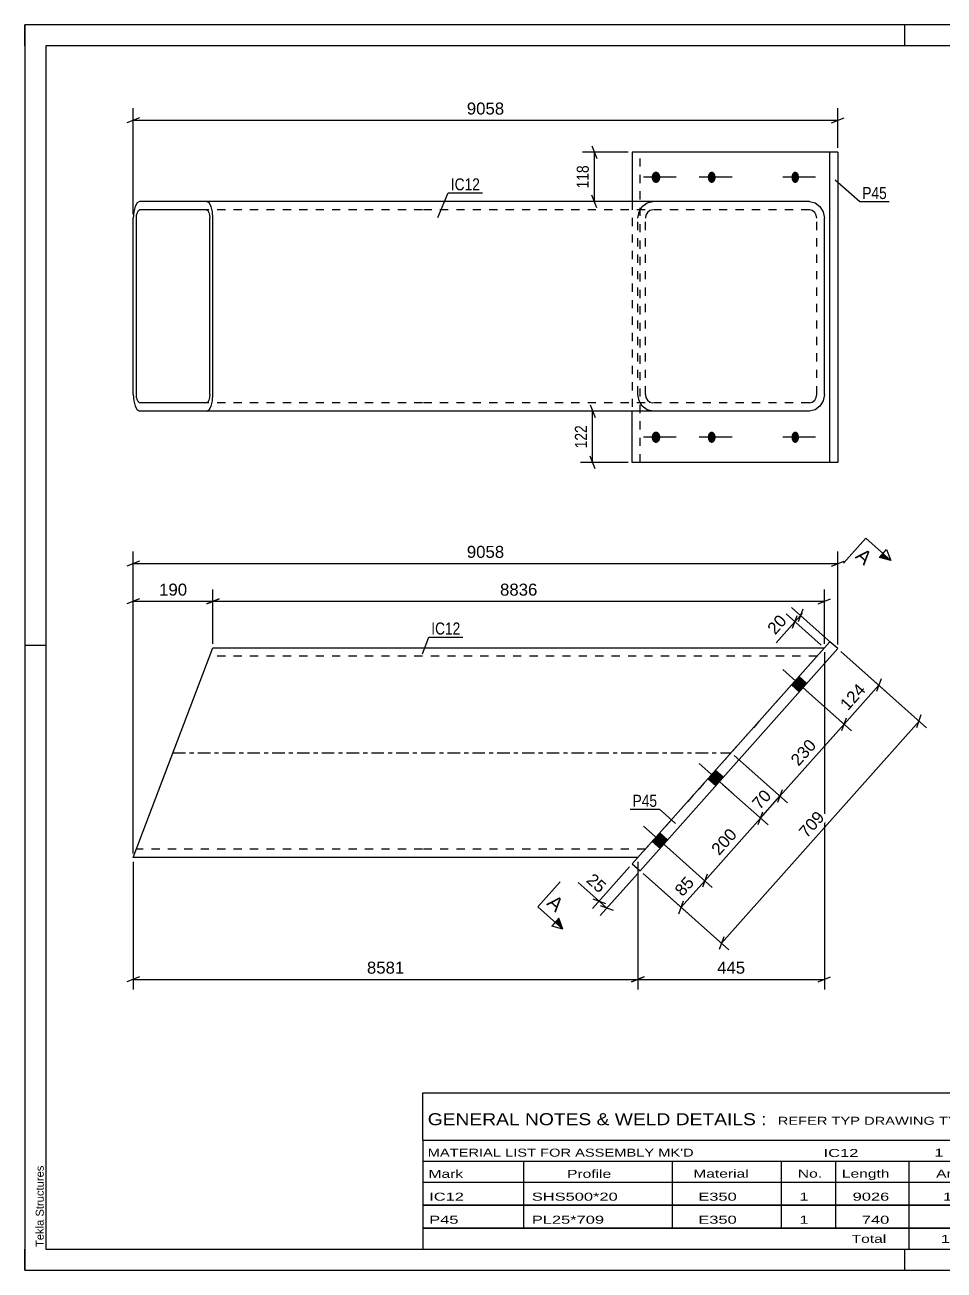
# Model space of a CAD drawing. Header units: millimetres. Extents: x 0 to 420, y 0 to 297.
# Drawn here: x 0 to 219.4, y 0 to 297 of the extents above; entities that cross this region are included whole.
import ezdxf

# ---------------------------------------------------------------- set-up
doc = ezdxf.new("R2010")
doc.units = ezdxf.units.MM
doc.linetypes.add('DXK_LINE_DOT2', pattern=[3.9198, 1.9599, -1.9599])
doc.linetypes.add('DXK_LINE_DOT3', pattern=[5.9187, 2.979, -0.9799, 0.9799, -0.9799])
doc.styles.add('Arial', font='ARIAL.TTF', dxfattribs={"height": 0.2})
doc.styles.add('Arial Narrow', font='ARIALN.TTF', dxfattribs={"height": 0.2})

# ---------------------------------------------------------------- blocks, each defined once
blk = doc.blocks.new('Unknown-762328305-1128')
at = {"color": 5, "linetype": 'Continuous'}
for p, q in [((420, 297), (0, 297)), ((0, 297), (0, 0)), ((0, 292), (0, 297)), ((210, 292), (210, 297)), ((415, 292), (5, 292)), ((5, 292), (5, 5)), ((5, 149), (0, 149)), ((0, 0), (0, 5)), ((5, 5), (415, 5)), ((210, 0), (210, 5)), ((0, 0), (420, 0))]:
    blk.add_line(p, q, dxfattribs=at)
at = {"color": 174, "linetype": 'Continuous', "style": 'Arial'}
blk.add_text('Tekla Structures', height=1.9102, rotation=90, dxfattribs=at).set_placement((4.5, 5.5))
blk = doc.blocks.new('Bolt-762328305-1296 - 1284')
at = {"linetype": 'Continuous'}
for points in [[(184.78, 141.61), (182.98, 139.59), (184.85, 137.93), (186.65, 139.95)], [(164.83, 119.2), (163.04, 117.18), (164.9, 115.52), (166.7, 117.54)], [(151.54, 104.26), (149.74, 102.24), (151.61, 100.58), (153.4, 102.6)]]:
    blk.add_hatch(color=1, dxfattribs=at).paths.add_polyline_path(points)
at = {"color": 1, "linetype": 'Continuous'}
for p, q in [((188.74, 136.28), (180.89, 143.26)), ((184.85, 137.93), (182.98, 139.59)), ((186.65, 139.95), (184.78, 141.61)), ((168.79, 113.87), (160.95, 120.85)), ((166.7, 117.54), (164.83, 119.2)), ((164.9, 115.52), (163.04, 117.18)), ((155.49, 98.93), (147.65, 105.91)), ((153.4, 102.6), (151.54, 104.26)), ((151.61, 100.58), (149.74, 102.24))]:
    blk.add_line(p, q, dxfattribs=at)
blk = doc.blocks.new('Part-762328305-1290 - 1284')
at = {"color": 2, "linetype": 'Continuous'}
for p, q in [((192.15, 149.89), (144.99, 96.9)), ((194.02, 148.23), (192.15, 149.89)), ((146.85, 95.24), (194.02, 148.23)), ((144.99, 96.9), (146.85, 95.24))]:
    blk.add_line(p, q, dxfattribs=at)
blk = doc.blocks.new('Part-762328305-1295 - 1284')
at = {"color": 2, "linetype": 'Continuous'}
for p, q in [((25.86, 98.4), (44.89, 148.4)), ((44.89, 148.4), (94.89, 148.4)), ((94.99, 148.4), (190.82, 148.4)), ((94.89, 98.4), (25.86, 98.4)), ((146.32, 98.4), (94.99, 98.4))]:
    blk.add_line(p, q, dxfattribs=at)
at = {"color": 7, "linetype": 'DXK_LINE_DOT2'}
for p, q in [((94.89, 146.4), (44.12, 146.4)), ((189.04, 146.4), (94.99, 146.4)), ((190.82, 148.4), (146.32, 98.4)), ((94.89, 100.4), (26.62, 100.4)), ((148.1, 100.4), (94.99, 100.4))]:
    blk.add_line(p, q, dxfattribs=at)
at = {"color": 7, "linetype": 'DXK_LINE_DOT3'}
for p, q in [((35.37, 123.4), (94.89, 123.4)), ((94.99, 123.4), (168.57, 123.4))]:
    blk.add_line(p, q, dxfattribs=at)
blk = doc.blocks.new('Bolt-762328305-1297 - 1284')
at = {"linetype": 'Continuous'}
for points in [[(184.78, 141.61), (182.98, 139.59), (184.85, 137.93), (186.65, 139.95)], [(164.83, 119.2), (163.04, 117.18), (164.9, 115.52), (166.7, 117.54)], [(151.54, 104.26), (149.74, 102.24), (151.61, 100.58), (153.4, 102.6)]]:
    blk.add_hatch(color=1, dxfattribs=at).paths.add_polyline_path(points)
at = {"color": 1, "linetype": 'Continuous'}
for p, q in [((188.74, 136.28), (180.89, 143.26)), ((184.85, 137.93), (182.98, 139.59)), ((186.65, 139.95), (184.78, 141.61)), ((168.79, 113.87), (160.95, 120.85)), ((166.7, 117.54), (164.83, 119.2)), ((164.9, 115.52), (163.04, 117.18)), ((155.49, 98.93), (147.65, 105.91)), ((153.4, 102.6), (151.54, 104.26)), ((151.61, 100.58), (149.74, 102.24))]:
    blk.add_line(p, q, dxfattribs=at)
blk = doc.blocks.new('Bolt-762328305-1253 - 1219')
at = {"linetype": 'Continuous'}
for points in [[(151.67, 260.65), (151.65, 260.37), (151.58, 260.1), (151.47, 259.86), (151.33, 259.65), (151.16, 259.48), (150.96, 259.37), (150.75, 259.31), (150.53, 259.31), (150.32, 259.37), (150.12, 259.48), (149.94, 259.65), (149.8, 259.86), (149.69, 260.1), (149.62, 260.37), (149.6, 260.65), (149.62, 260.93), (149.69, 261.2), (149.8, 261.44), (149.94, 261.65), (150.12, 261.82), (150.32, 261.93), (150.53, 261.99), (150.75, 261.99), (150.96, 261.93), (151.16, 261.82), (151.33, 261.65), (151.47, 261.44), (151.58, 261.2), (151.65, 260.93)], [(164.87, 260.65), (164.85, 260.37), (164.79, 260.1), (164.69, 259.86), (164.56, 259.65), (164.4, 259.48), (164.22, 259.37), (164.03, 259.31), (163.84, 259.31), (163.65, 259.37), (163.47, 259.48), (163.31, 259.65), (163.18, 259.86), (163.08, 260.1), (163.02, 260.37), (163, 260.65), (163.02, 260.93), (163.08, 261.2), (163.18, 261.44), (163.31, 261.65), (163.47, 261.82), (163.65, 261.93), (163.84, 261.99), (164.03, 261.99), (164.22, 261.93), (164.4, 261.82), (164.56, 261.65), (164.69, 261.44), (164.79, 261.2), (164.85, 260.93)], [(184.78, 260.65), (184.76, 260.37), (184.7, 260.1), (184.61, 259.86), (184.48, 259.65), (184.33, 259.48), (184.16, 259.37), (183.97, 259.31), (183.79, 259.31), (183.6, 259.37), (183.43, 259.48), (183.28, 259.65), (183.15, 259.86), (183.06, 260.1), (183, 260.37), (182.98, 260.65), (183, 260.93), (183.06, 261.2), (183.15, 261.44), (183.28, 261.65), (183.43, 261.82), (183.6, 261.93), (183.79, 261.99), (183.97, 261.99), (184.16, 261.93), (184.33, 261.82), (184.48, 261.65), (184.61, 261.44), (184.7, 261.2), (184.76, 260.93)]]:
    blk.add_hatch(color=1, dxfattribs=at).paths.add_polyline_path(points)
at = {"color": 1, "linetype": 'Continuous'}
for p, q in [((155.49, 260.65), (147.65, 260.65)), ((168.79, 260.65), (160.95, 260.65)), ((188.74, 260.65), (180.89, 260.65))]:
    blk.add_line(p, q, dxfattribs=at)
blk = doc.blocks.new('Part-762328305-1237 - 1219')
at = {"color": 2, "linetype": 'Continuous'}
for p, q in [((144.99, 266.65), (144.99, 254.88)), ((192.15, 266.65), (144.99, 266.65)), ((194.02, 266.65), (192.15, 266.65)), ((192.15, 192.65), (192.15, 266.65)), ((194.02, 266.65), (194.02, 192.65)), ((144.99, 192.65), (144.99, 204.88)), ((194.02, 192.65), (144.99, 192.65))]:
    blk.add_line(p, q, dxfattribs=at)
at = {"color": 7, "linetype": 'DXK_LINE_DOT2'}
for p, q in [((146.85, 192.65), (146.85, 266.65)), ((144.99, 254.88), (144.99, 204.88))]:
    blk.add_line(p, q, dxfattribs=at)
blk = doc.blocks.new('Part-762328305-1252 - 1219')
at = {"color": 2, "linetype": 'Continuous'}
for p, q in [((26.3, 253.7), (25.97, 252.41)), ((26.8, 254.57), (26.3, 253.7)), ((27.38, 254.88), (26.8, 254.57)), ((26.84, 252.29), (27.09, 252.72)), ((27.09, 252.72), (27.38, 252.88)), ((94.89, 254.88), (27.38, 254.88)), ((43.36, 252.88), (27.38, 252.88)), ((43.95, 254.57), (43.36, 254.88)), ((43.36, 252.88), (43.66, 252.72)), ((43.66, 252.72), (43.9, 252.29)), ((44.44, 253.7), (43.95, 254.57)), ((44.77, 252.41), (44.44, 253.7)), ((187.26, 254.88), (94.99, 254.88)), ((187.26, 254.88), (188.62, 254.57)), ((188.62, 254.57), (189.78, 253.7)), ((189.78, 253.7), (190.55, 252.41)), ((25.97, 252.41), (25.86, 250.88)), ((25.86, 208.88), (25.86, 250.88)), ((26.62, 250.88), (26.68, 251.64)), ((26.62, 208.88), (26.62, 250.88)), ((26.68, 251.64), (26.84, 252.29)), ((43.9, 252.29), (44.07, 251.64)), ((44.07, 251.64), (44.12, 250.88)), ((44.12, 208.88), (44.12, 250.88)), ((44.89, 250.88), (44.77, 252.41)), ((44.89, 208.88), (44.89, 250.88)), ((190.55, 252.41), (190.82, 250.88)), ((190.82, 208.88), (190.82, 250.88)), ((25.86, 208.88), (25.97, 207.35)), ((26.68, 208.11), (26.62, 208.88)), ((26.84, 207.46), (26.68, 208.11)), ((44.07, 208.11), (43.9, 207.46)), ((44.12, 208.88), (44.07, 208.11)), ((44.77, 207.35), (44.89, 208.88)), ((190.82, 208.88), (190.55, 207.35)), ((25.97, 207.35), (26.3, 206.05)), ((26.3, 206.05), (26.8, 205.18)), ((26.8, 205.18), (27.38, 204.88)), ((27.09, 207.03), (26.84, 207.46)), ((27.38, 206.88), (27.09, 207.03)), ((43.36, 206.88), (27.38, 206.88)), ((43.66, 207.03), (43.36, 206.88)), ((43.36, 204.88), (43.95, 205.18)), ((43.9, 207.46), (43.66, 207.03)), ((43.95, 205.18), (44.44, 206.05)), ((44.44, 206.05), (44.77, 207.35)), ((188.62, 205.18), (187.26, 204.88)), ((189.78, 206.05), (188.62, 205.18)), ((190.55, 207.35), (189.78, 206.05)), ((94.89, 204.88), (27.38, 204.88)), ((187.26, 204.88), (94.99, 204.88))]:
    blk.add_line(p, q, dxfattribs=at)
at = {"color": 7, "linetype": 'DXK_LINE_DOT2'}
for p, q in [((94.89, 252.88), (43.36, 252.88)), ((187.26, 252.88), (94.99, 252.88)), ((146.59, 252.41), (147.36, 253.7)), ((147.36, 253.7), (148.51, 254.57)), ((148.51, 254.57), (149.88, 254.88)), ((149.19, 252.72), (148.62, 252.29)), ((149.88, 252.88), (149.19, 252.72)), ((187.94, 252.72), (187.26, 252.88)), ((188.52, 252.29), (187.94, 252.72)), ((146.32, 250.88), (146.59, 252.41)), ((146.32, 208.88), (146.32, 250.88)), ((148.23, 251.64), (148.1, 250.88)), ((148.1, 208.88), (148.1, 250.88)), ((148.62, 252.29), (148.23, 251.64)), ((188.9, 251.64), (188.52, 252.29)), ((189.04, 250.88), (188.9, 251.64)), ((189.04, 208.88), (189.04, 250.88)), ((146.59, 207.35), (146.32, 208.88)), ((148.1, 208.88), (148.23, 208.11)), ((148.23, 208.11), (148.62, 207.46)), ((188.52, 207.46), (188.9, 208.11)), ((188.9, 208.11), (189.04, 208.88)), ((94.89, 206.88), (43.36, 206.88)), ((187.26, 206.88), (94.99, 206.88)), ((147.36, 206.05), (146.59, 207.35)), ((148.51, 205.18), (147.36, 206.05)), ((149.88, 204.88), (148.51, 205.18)), ((148.62, 207.46), (149.19, 207.03)), ((149.19, 207.03), (149.88, 206.88)), ((187.26, 206.88), (187.94, 207.03)), ((187.94, 207.03), (188.52, 207.46))]:
    blk.add_line(p, q, dxfattribs=at)
blk = doc.blocks.new('Bolt-762328305-1254 - 1219')
at = {"linetype": 'Continuous'}
for points in [[(151.67, 198.65), (151.65, 198.37), (151.58, 198.1), (151.47, 197.86), (151.33, 197.65), (151.16, 197.48), (150.96, 197.37), (150.75, 197.31), (150.53, 197.31), (150.32, 197.37), (150.12, 197.48), (149.94, 197.65), (149.8, 197.86), (149.69, 198.1), (149.62, 198.37), (149.6, 198.65), (149.62, 198.93), (149.69, 199.2), (149.8, 199.44), (149.94, 199.65), (150.12, 199.82), (150.32, 199.93), (150.53, 199.99), (150.75, 199.99), (150.96, 199.93), (151.16, 199.82), (151.33, 199.65), (151.47, 199.44), (151.58, 199.2), (151.65, 198.93)], [(164.87, 198.65), (164.85, 198.37), (164.79, 198.1), (164.69, 197.86), (164.56, 197.65), (164.4, 197.48), (164.22, 197.37), (164.03, 197.31), (163.84, 197.31), (163.65, 197.37), (163.47, 197.48), (163.31, 197.65), (163.18, 197.86), (163.08, 198.1), (163.02, 198.37), (163, 198.65), (163.02, 198.93), (163.08, 199.2), (163.18, 199.44), (163.31, 199.65), (163.47, 199.82), (163.65, 199.93), (163.84, 199.99), (164.03, 199.99), (164.22, 199.93), (164.4, 199.82), (164.56, 199.65), (164.69, 199.44), (164.79, 199.2), (164.85, 198.93)], [(184.78, 198.65), (184.76, 198.37), (184.7, 198.1), (184.61, 197.86), (184.48, 197.65), (184.33, 197.48), (184.16, 197.37), (183.97, 197.31), (183.79, 197.31), (183.6, 197.37), (183.43, 197.48), (183.28, 197.65), (183.15, 197.86), (183.06, 198.1), (183, 198.37), (182.98, 198.65), (183, 198.93), (183.06, 199.2), (183.15, 199.44), (183.28, 199.65), (183.43, 199.82), (183.6, 199.93), (183.79, 199.99), (183.97, 199.99), (184.16, 199.93), (184.33, 199.82), (184.48, 199.65), (184.61, 199.44), (184.7, 199.2), (184.76, 198.93)]]:
    blk.add_hatch(color=1, dxfattribs=at).paths.add_polyline_path(points)
at = {"color": 1, "linetype": 'Continuous'}
for p, q in [((155.49, 198.65), (147.65, 198.65)), ((168.79, 198.65), (160.95, 198.65)), ((188.74, 198.65), (180.89, 198.65))]:
    blk.add_line(p, q, dxfattribs=at)
blk = doc.blocks.new('StraightDimension-762328305-4114 - 1284')
at = {"color": 7, "linetype": 'Continuous'}
for p, q in [((169.32, 122.73), (182.01, 111.43)), ((166.55, 115.86), (177.38, 106.23)), ((175.59, 107.82), (180.22, 113.03)), ((180.77, 114.55), (179.67, 111.51)), ((175.04, 106.3), (176.13, 109.34))]:
    blk.add_line(p, q, dxfattribs=at)
at = {"color": 0}
blk.add_wipeout([(179.22, 113.03), (176.08, 115.82), (172.33, 111.61), (175.46, 108.81)], dxfattribs=at)
at = {"color": 3, "style": 'Arial'}
blk.add_text('70', height=2.865, rotation=48.329, dxfattribs=at).set_placement((175.41, 109.66))
blk = doc.blocks.new('StraightDimension-762328305-1306 - 1284')
at = {"color": 7, "linetype": 'Continuous'}
for p, q in [((190.82, 147.4), (190.82, 66.95)), ((146.32, 97.4), (146.32, 66.95)), ((147.82, 69.95), (144.82, 68.75)), ((146.32, 69.35), (190.82, 69.35)), ((189.32, 68.75), (192.32, 69.95))]:
    blk.add_line(p, q, dxfattribs=at)
at = {"color": 0}
blk.add_wipeout([(172.5, 70.1), (172.5, 74.3), (164.63, 74.3), (164.63, 70.1)], dxfattribs=at)
at = {"color": 3, "style": 'Arial'}
blk.add_text('445', height=2.865, dxfattribs=at).set_placement((165.23, 70.7))
blk = doc.blocks.new('StraightDimension-762328305-1312 - 1284')
at = {"color": 7, "linetype": 'Continuous'}
for p, q in [((25.86, 97.4), (25.86, 66.95)), ((146.32, 97.4), (146.32, 66.95)), ((27.36, 69.95), (24.36, 68.75)), ((25.86, 69.35), (146.32, 69.35)), ((144.82, 68.75), (147.82, 69.95))]:
    blk.add_line(p, q, dxfattribs=at)
at = {"color": 0}
blk.add_wipeout([(91.13, 70.1), (91.13, 74.3), (81.04, 74.3), (81.04, 70.1)], dxfattribs=at)
at = {"color": 3, "style": 'Arial'}
blk.add_text('8581', height=2.865, dxfattribs=at).set_placement((81.64, 70.7))
blk = doc.blocks.new('StraightDimension-762328305-1321 - 1284')
at = {"color": 7, "linetype": 'Continuous'}
for p, q in [((25.86, 99.4), (25.86, 171.38)), ((194.02, 149.23), (194.02, 171.38)), ((27.36, 169.13), (24.36, 167.93)), ((25.86, 168.53), (194.02, 168.53)), ((192.52, 167.93), (195.52, 169.13))]:
    blk.add_line(p, q, dxfattribs=at)
at = {"color": 0}
blk.add_wipeout([(114.98, 169.28), (114.98, 173.48), (104.89, 173.48), (104.89, 169.28)], dxfattribs=at)
at = {"color": 3, "style": 'Arial'}
blk.add_text('9058', height=2.865, dxfattribs=at).set_placement((105.49, 169.88))
blk = doc.blocks.new('StraightDimension-762328305-1332 - 1284')
at = {"color": 7, "linetype": 'Continuous'}
for p, q in [((44.89, 149.4), (44.89, 162.37)), ((190.82, 149.4), (190.82, 162.37)), ((46.39, 160.12), (43.39, 158.92)), ((44.89, 159.52), (190.82, 159.52)), ((189.32, 158.92), (192.32, 160.12))]:
    blk.add_line(p, q, dxfattribs=at)
at = {"color": 0}
blk.add_wipeout([(122.9, 160.27), (122.9, 164.47), (112.81, 164.47), (112.81, 160.27)], dxfattribs=at)
at = {"color": 3, "style": 'Arial'}
blk.add_text('8836', height=2.865, dxfattribs=at).set_placement((113.41, 160.87))
blk = doc.blocks.new('StraightDimension-762328305-1343 - 1284')
at = {"color": 7, "linetype": 'Continuous'}
for p, q in [((25.86, 99.4), (25.86, 162.37)), ((44.89, 149.4), (44.89, 162.37)), ((27.36, 160.12), (24.36, 158.92)), ((25.86, 159.52), (44.89, 159.52)), ((43.39, 158.92), (46.39, 160.12))]:
    blk.add_line(p, q, dxfattribs=at)
at = {"color": 0}
blk.add_wipeout([(39.31, 160.27), (39.31, 164.47), (31.44, 164.47), (31.44, 160.27)], dxfattribs=at)
at = {"color": 3, "style": 'Arial'}
blk.add_text('190', height=2.865, dxfattribs=at).set_placement((32.04, 160.87))
blk = doc.blocks.new('StraightDimension-762328305-1429 - 1284')
at = {"color": 7, "linetype": 'Continuous'}
for p, q in [((144.32, 96.16), (135.48, 86.22)), ((146.19, 94.49), (137.35, 84.56)), ((135.55, 88.56), (138.59, 87.46)), ((137.07, 88.01), (138.94, 86.35)), ((140.46, 85.8), (137.42, 86.9))]:
    blk.add_line(p, q, dxfattribs=at)
at = {"color": 0}
blk.add_wipeout([(137.18, 88.92), (139.97, 92.06), (135.75, 95.82), (132.96, 92.68)], dxfattribs=at)
at = {"color": 7, "linetype": 'Continuous'}
blk.add_line((137.07, 88.01), (132.07, 92.47), dxfattribs=at)
blk.add_line((137.07, 88.01), (132.07, 92.47), dxfattribs=at)
at = {"color": 3, "style": 'Arial'}
blk.add_text('25', height=2.865, rotation=-41.6712, dxfattribs=at).set_placement((133.81, 92.73))
blk = doc.blocks.new('StraightDimension-762328305-1441 - 1284')
at = {"color": 7, "linetype": 'Continuous'}
for p, q in [((194.76, 147.56), (215.21, 129.37)), ((166.25, 77.97), (213.42, 130.96)), ((212.87, 129.44), (213.97, 132.48)), ((147.6, 94.58), (168.05, 76.38)), ((166.8, 79.49), (165.7, 76.45))]:
    blk.add_line(p, q, dxfattribs=at)
at = {"color": 0}
blk.add_wipeout([(191.89, 107.91), (188.75, 110.7), (183.52, 104.82), (186.66, 102.03)], dxfattribs=at)
at = {"color": 3, "style": 'Arial'}
blk.add_text('709', height=2.865, rotation=48.329, dxfattribs=at).set_placement((186.61, 102.87))
blk = doc.blocks.new('StraightDimension-762328305-1453 - 1284')
at = {"color": 7, "linetype": 'Continuous'}
for p, q in [((193.27, 148.89), (183, 158.04)), ((185.68, 157.66), (184.58, 154.62)), ((190.07, 149.06), (181.67, 156.54)), ((183.25, 153.13), (184.35, 156.17)), ((183.8, 154.65), (185.13, 156.14)), ((185.13, 156.14), (185.61, 156.68))]:
    blk.add_line(p, q, dxfattribs=at)
at = {"color": 0}
blk.add_wipeout([(182.89, 154.75), (179.75, 157.55), (176, 153.33), (179.13, 150.54)], dxfattribs=at)
at = {"color": 7, "linetype": 'Continuous'}
blk.add_line((183.8, 154.65), (179.34, 149.65), dxfattribs=at)
blk.add_line((183.8, 154.65), (179.34, 149.65), dxfattribs=at)
at = {"color": 3, "style": 'Arial'}
blk.add_text('20', height=2.865, rotation=48.329, dxfattribs=at).set_placement((179.08, 151.38))
blk = doc.blocks.new('StraightDimension-762328305-4112 - 1284')
at = {"color": 7, "linetype": 'Continuous'}
for p, q in [((194.76, 147.56), (205.59, 137.93)), ((204.35, 141.04), (203.25, 138)), ((186.5, 138.27), (197.32, 128.63)), ((195.53, 130.23), (203.8, 139.52)), ((194.98, 128.71), (196.08, 131.75))]:
    blk.add_line(p, q, dxfattribs=at)
at = {"color": 0}
blk.add_wipeout([(201.72, 138.31), (198.58, 141.11), (193.35, 135.23), (196.49, 132.43)], dxfattribs=at)
at = {"color": 3, "style": 'Arial'}
blk.add_text('124', height=2.865, rotation=48.329, dxfattribs=at).set_placement((196.44, 133.28))
blk = doc.blocks.new('StraightDimension-762328305-4113 - 1284')
at = {"color": 7, "linetype": 'Continuous'}
for p, q in [((186.5, 138.27), (197.32, 128.63)), ((194.98, 128.71), (196.08, 131.75)), ((180.22, 113.03), (195.53, 130.23)), ((169.32, 122.73), (182.01, 111.43)), ((180.77, 114.55), (179.67, 111.51))]:
    blk.add_line(p, q, dxfattribs=at)
at = {"color": 0}
blk.add_wipeout([(189.93, 125.07), (186.79, 127.86), (181.56, 121.98), (184.7, 119.19)], dxfattribs=at)
at = {"color": 3, "style": 'Arial'}
blk.add_text('230', height=2.865, rotation=48.329, dxfattribs=at).set_placement((184.65, 120.03))
blk = doc.blocks.new('StraightDimension-762328305-4115 - 1284')
at = {"color": 7, "linetype": 'Continuous'}
for p, q in [((166.55, 115.86), (177.38, 106.23)), ((162.29, 92.88), (175.59, 107.82)), ((175.04, 106.3), (176.13, 109.34)), ((153.25, 100.92), (164.08, 91.29)), ((162.84, 94.4), (161.74, 91.36))]:
    blk.add_line(p, q, dxfattribs=at)
at = {"color": 0}
blk.add_wipeout([(170.99, 103.79), (167.86, 106.58), (162.62, 100.7), (165.76, 97.91)], dxfattribs=at)
at = {"color": 3, "style": 'Arial'}
blk.add_text('200', height=2.865, rotation=48.329, dxfattribs=at).set_placement((165.71, 98.76))
blk = doc.blocks.new('StraightDimension-762328305-4116 - 1284')
at = {"color": 7, "linetype": 'Continuous'}
for p, q in [((153.25, 100.92), (164.08, 91.29)), ((147.6, 94.58), (158.43, 84.94)), ((156.64, 86.53), (162.29, 92.88)), ((162.84, 94.4), (161.74, 91.36)), ((156.09, 85.01), (157.19, 88.05))]:
    blk.add_line(p, q, dxfattribs=at)
at = {"color": 0}
blk.add_wipeout([(160.78, 92.32), (157.64, 95.11), (153.89, 90.89), (157.02, 88.1)], dxfattribs=at)
at = {"color": 3, "style": 'Arial'}
blk.add_text('85', height=2.865, rotation=48.329, dxfattribs=at).set_placement((156.98, 88.94))
blk = doc.blocks.new('StraightDimension-762328305-1257 - 1219')
at = {"color": 7, "linetype": 'Continuous'}
for p, q in [((134.9, 206.38), (136.1, 203.38)), ((143.99, 204.88), (132.65, 204.88)), ((135.5, 192.65), (135.5, 204.88)), ((136.1, 191.15), (134.9, 194.15)), ((143.99, 192.65), (132.65, 192.65))]:
    blk.add_line(p, q, dxfattribs=at)
at = {"color": 0}
blk.add_wipeout([(134.75, 202.11), (130.55, 202.11), (130.55, 195.42), (134.75, 195.42)], dxfattribs=at)
at = {"color": 3, "style": 'Arial Narrow'}
blk.add_text('122', height=2.863, rotation=90.0002, dxfattribs=at).set_placement((134.15, 196.02))
blk = doc.blocks.new('StraightDimension-762328305-1265 - 1219')
at = {"color": 7, "linetype": 'Continuous'}
for p, q in [((135.34, 268.15), (136.54, 265.15)), ((143.99, 266.65), (133.09, 266.65)), ((135.94, 254.88), (135.94, 266.65)), ((136.54, 253.38), (135.34, 256.38)), ((143.99, 254.88), (133.09, 254.88))]:
    blk.add_line(p, q, dxfattribs=at)
at = {"color": 0}
blk.add_wipeout([(135.19, 264.11), (130.99, 264.11), (130.99, 257.42), (135.19, 257.42)], dxfattribs=at)
at = {"color": 3, "style": 'Arial Narrow'}
blk.add_text('118', height=2.863, rotation=90.0002, dxfattribs=at).set_placement((134.59, 258.02))
blk = doc.blocks.new('StraightDimension-762328305-1272 - 1219')
at = {"color": 7, "linetype": 'Continuous'}
for p, q in [((25.86, 251.88), (25.86, 277.12)), ((194.02, 267.65), (194.02, 277.12)), ((27.36, 274.87), (24.36, 273.67)), ((25.86, 274.27), (194.02, 274.27)), ((192.52, 273.67), (195.52, 274.87))]:
    blk.add_line(p, q, dxfattribs=at)
at = {"color": 0}
blk.add_wipeout([(114.98, 275.02), (114.98, 279.22), (104.89, 279.22), (104.89, 275.02)], dxfattribs=at)
at = {"color": 3, "style": 'Arial'}
blk.add_text('9058', height=2.865, dxfattribs=at).set_placement((105.49, 275.62))
blk = doc.blocks.new('Unknown-762328305-4349')
at = {"color": 7, "linetype": 'Continuous'}
for p, q in [((95, 42.25), (255, 42.25)), ((95, 31), (95, 42.25)), ((255, 42.25), (255, 31)), ((95, 31), (255, 31)), ((95, 31), (95, 26)), ((255, 31), (255, 26)), ((95, 26), (255, 26)), ((95, 26), (95, 21)), ((119, 26), (119, 21)), ((154.5, 26), (154.5, 21)), ((180.5, 26), (180.5, 21)), ((193.5, 26), (193.5, 21)), ((211, 26), (211, 21)), ((233, 26), (233, 21)), ((255, 26), (255, 21)), ((95, 21), (255, 21)), ((95, 20.95), (95, 15.55)), ((95, 20.95), (255, 20.95)), ((119, 21), (119, 15.5)), ((154.5, 21), (154.5, 15.5)), ((180.5, 21), (180.5, 15.5)), ((193.5, 21), (193.5, 15.5)), ((211, 21), (211, 15.5)), ((233, 21), (233, 15.5)), ((255, 20.95), (255, 15.55)), ((95, 15.55), (255, 15.55)), ((95, 15.45), (95, 10.05)), ((95, 15.45), (255, 15.45)), ((119, 15.5), (119, 10)), ((154.5, 15.5), (154.5, 10)), ((180.5, 15.5), (180.5, 10)), ((193.5, 15.5), (193.5, 10)), ((211, 15.5), (211, 10)), ((233, 15.5), (233, 10)), ((255, 15.45), (255, 10.05)), ((95, 10.05), (255, 10.05)), ((95, 10), (255, 10)), ((95, 10), (95, 5)), ((211, 10), (211, 5)), ((233, 10), (233, 5)), ((255, 10), (255, 5)), ((95, 5), (255, 5))]:
    blk.add_line(p, q, dxfattribs=at)
at = {"color": 7, "style": 'Arial Narrow'}
for s, height, width, p in [('GENERAL NOTES & WELD DETAILS :', 2.8633, 1.4, (96.15, 34.56)), ('REFER TYP DRAWING TYP-01', 1.9089, 1.6, (179.7, 34.66)), ("MATERIAL LIST FOR ASSEMBLY MK'D", 1.9089, 1.6, (96.15, 27.06)), ('IC12', 1.909, 1.794707, (190.65, 26.97)), ('1', 1.91, 1.794707, (217.08, 27.06)), ('No. Required', 1.9089, 1.6, (226.41, 27.06)), ('Mark', 1.909, 1.7, (96.34, 22)), ('Profile', 1.909, 1.7, (129.41, 22)), ('Material', 1.909, 1.7, (159.54, 22.06)), ('No.', 1.909, 1.7, (184.5, 22.06)), ('Length', 1.909, 1.7, (195, 22.06)), ('Area', 1.909, 1.7, (217.5, 22.06)), ('Weight', 1.909, 1.7, (237, 22.06))]:
    blk.add_text(s, height=height, dxfattribs=dict(at, width=width)).set_placement(p)
at = {"color": 7, "linetype": 'Continuous', "style": 'Arial Narrow'}
for s, height, width, p in [('IC12', 1.909, 1.794707, (96.5, 16.56)), ('SHS500*20', 1.909, 1.794707, (121, 16.56)), ('E350', 1.909, 1.794707, (160.74, 16.56)), ('1', 1.91, 1.794707, (184.86, 16.56)), ('9026', 1.909, 1.794707, (197.58, 16.56)), ('17.5', 1.909, 1.794707, (219.13, 16.56)), ('2625.1', 1.909, 1.794707, (235.77, 16.56)), ('P45', 1.909, 1.794707, (96.5, 11.06)), ('PL25*709', 1.909, 1.794707, (121, 11.06)), ('E350', 1.909, 1.794707, (160.74, 11.06)), ('1', 1.91, 1.794707, (184.86, 11.06)), ('740', 1.909, 1.794707, (199.77, 11.06)), ('1.1', 1.909, 1.794707, (221.32, 11.06)), ('103.0', 1.909, 1.794707, (237.96, 11.06)), ('Total', 1.909, 1.7, (197.33, 6.5)), ('18.6', 1.909, 1.794707, (218.64, 6.5)), ('2728.1', 1.909, 1.794707, (235.77, 6.5))]:
    blk.add_text(s, height=height, dxfattribs=dict(at, width=width)).set_placement(p)
blk = doc.blocks.new('Mark-762328305-1286 - 1284')
at = {"color": 0}
blk.add_wipeout([(150.9, 110.5), (150.9, 113.5), (145.05, 113.5), (145.05, 110.5)], dxfattribs=at)
blk.add_wipeout([(150.9, 110.5), (150.9, 113.5), (145.05, 113.5), (145.05, 110.5)], dxfattribs=at)
at = {"color": 30, "linetype": 'Continuous'}
for p in [(144.45, 109.9), (155.32, 106.54)]:
    blk.add_line(p, (151.5, 109.9), dxfattribs=at)
at = {"color": 3, "style": 'Arial Narrow'}
blk.add_text('P45', height=2.863, dxfattribs=at).set_placement((145.05, 110.5))
blk = doc.blocks.new('Mark-762328305-1291 - 1284')
at = {"color": 0}
blk.add_wipeout([(103.95, 151.6), (103.95, 154.6), (97, 154.6), (97, 151.6)], dxfattribs=at)
blk.add_wipeout([(103.95, 151.6), (103.95, 154.6), (97, 154.6), (97, 151.6)], dxfattribs=at)
at = {"color": 30, "linetype": 'Continuous'}
for p, q in [((94.89, 146.99), (96.4, 151)), ((96.4, 151), (104.55, 151))]:
    blk.add_line(p, q, dxfattribs=at)
at = {"color": 3, "style": 'Arial Narrow'}
blk.add_text('IC12', height=2.863, dxfattribs=at).set_placement((97, 151.6))
blk = doc.blocks.new('SectionMark-762328305-3210 - 1284')
at = {"color": 6, "linetype": 'Continuous'}
for p, q in [((205.68, 171.86), (206.72, 169.27)), ((128.44, 81.33), (125.75, 82.06))]:
    blk.add_line(p, q, dxfattribs=at)
at = {"color": 0, "linetype": 'Continuous'}
for points in [[(200.32, 167.93), (202.65, 170.54), (200.33, 172.61), (198, 170)], [(126.7, 85.22), (129.03, 87.83), (126.71, 89.9), (124.38, 87.29)]]:
    blk.add_wipeout(points, dxfattribs=at)
at = {"linetype": 'Continuous'}
for points in [[(204.02, 169.99), (204.85, 170.93), (206.72, 169.27)], [(126.58, 82.99), (127.41, 83.92), (128.44, 81.33)]]:
    blk.add_hatch(color=6, dxfattribs=at).paths.add_polyline_path(points)
at = {"color": 6, "linetype": 'Continuous'}
for p, q in [((200.74, 174.58), (195.42, 168.61)), ((200.74, 174.58), (206.72, 169.27)), ((204.02, 169.99), (205.68, 171.86)), ((206.72, 169.27), (204.02, 169.99)), ((122.47, 86.65), (127.79, 92.62)), ((122.47, 86.65), (128.44, 81.33)), ((127.41, 83.92), (125.75, 82.06)), ((128.44, 81.33), (127.41, 83.92))]:
    blk.add_line(p, q, dxfattribs=at)
at = {"color": 3, "linetype": 'Continuous', "style": 'Arial'}
for p in [(198, 170), (124.38, 87.29)]:
    blk.add_text('A', height=3.34, rotation=-41.6712, dxfattribs=at).set_placement(p)
blk = doc.blocks.new('Mark-762328305-1248 - 1219')
at = {"color": 0}
blk.add_wipeout([(108.61, 257.54), (108.61, 260.54), (101.67, 260.54), (101.67, 257.54)], dxfattribs=at)
blk.add_wipeout([(108.61, 257.54), (108.61, 260.54), (101.67, 260.54), (101.67, 257.54)], dxfattribs=at)
at = {"color": 30, "linetype": 'Continuous'}
for p, q in [((98.55, 251.03), (101.07, 256.94)), ((101.07, 256.94), (109.21, 256.94))]:
    blk.add_line(p, q, dxfattribs=at)
at = {"color": 3, "style": 'Arial Narrow'}
blk.add_text('IC12', height=2.863, dxfattribs=at).set_placement((101.67, 257.54))
blk = doc.blocks.new('Mark-762328305-1232 - 1219')
at = {"color": 0}
blk.add_wipeout([(205.72, 255.47), (205.72, 258.47), (199.88, 258.47), (199.88, 255.47)], dxfattribs=at)
blk.add_wipeout([(205.72, 255.47), (205.72, 258.47), (199.88, 258.47), (199.88, 255.47)], dxfattribs=at)
at = {"color": 30, "linetype": 'Continuous'}
for p, q in [((193.41, 260.08), (199.28, 254.87)), ((199.28, 254.87), (206.32, 254.87))]:
    blk.add_line(p, q, dxfattribs=at)
at = {"color": 3, "style": 'Arial Narrow'}
blk.add_text('P45', height=2.863, dxfattribs=at).set_placement((199.88, 255.47))

msp = doc.modelspace()

# ---------------------------------------------------------------- block references
for name in ['Unknown-762328305-1128', 'Part-762328305-1237 - 1219', 'Bolt-762328305-1253 - 1219', 'Part-762328305-1252 - 1219', 'Bolt-762328305-1254 - 1219', 'Part-762328305-1290 - 1284', 'Part-762328305-1295 - 1284', 'Bolt-762328305-1296 - 1284', 'Bolt-762328305-1297 - 1284', 'Unknown-762328305-4349']:
    msp.add_blockref(name, (0, 0))

# ---------------------------------------------------------------- next in the draw order: block references
for name in ['StraightDimension-762328305-1265 - 1219', 'StraightDimension-762328305-1257 - 1219', 'StraightDimension-762328305-4114 - 1284']:
    msp.add_blockref(name, (0, 0))

# ---------------------------------------------------------------- next in the draw order: block references
for name in ['StraightDimension-762328305-1272 - 1219', 'StraightDimension-762328305-1306 - 1284']:
    msp.add_blockref(name, (0, 0))

# ---------------------------------------------------------------- next in the draw order: block references
for name in ['Mark-762328305-1248 - 1219', 'Mark-762328305-1232 - 1219', 'StraightDimension-762328305-1321 - 1284', 'StraightDimension-762328305-1312 - 1284']:
    msp.add_blockref(name, (0, 0))

# ---------------------------------------------------------------- next in the draw order: block references
for name in ['StraightDimension-762328305-1332 - 1284', 'StraightDimension-762328305-1429 - 1284']:
    msp.add_blockref(name, (0, 0))

# ---------------------------------------------------------------- next in the draw order: block references
for name in ['StraightDimension-762328305-1343 - 1284', 'Mark-762328305-1291 - 1284', 'StraightDimension-762328305-1441 - 1284']:
    msp.add_blockref(name, (0, 0))

# ---------------------------------------------------------------- next in the draw order: block references
msp.add_blockref('StraightDimension-762328305-1453 - 1284', (0, 0))

# ---------------------------------------------------------------- next in the draw order: block references
msp.add_blockref('StraightDimension-762328305-4112 - 1284', (0, 0))

# ---------------------------------------------------------------- next in the draw order: block references
msp.add_blockref('StraightDimension-762328305-4113 - 1284', (0, 0))

# ---------------------------------------------------------------- next in the draw order: block references
msp.add_blockref('StraightDimension-762328305-4115 - 1284', (0, 0))

# ---------------------------------------------------------------- next in the draw order: block references
for name in ['Mark-762328305-1286 - 1284', 'StraightDimension-762328305-4116 - 1284']:
    msp.add_blockref(name, (0, 0))

# ---------------------------------------------------------------- next in the draw order: block references
msp.add_blockref('SectionMark-762328305-3210 - 1284', (0, 0))

doc.saveas('drawing.dxf')
